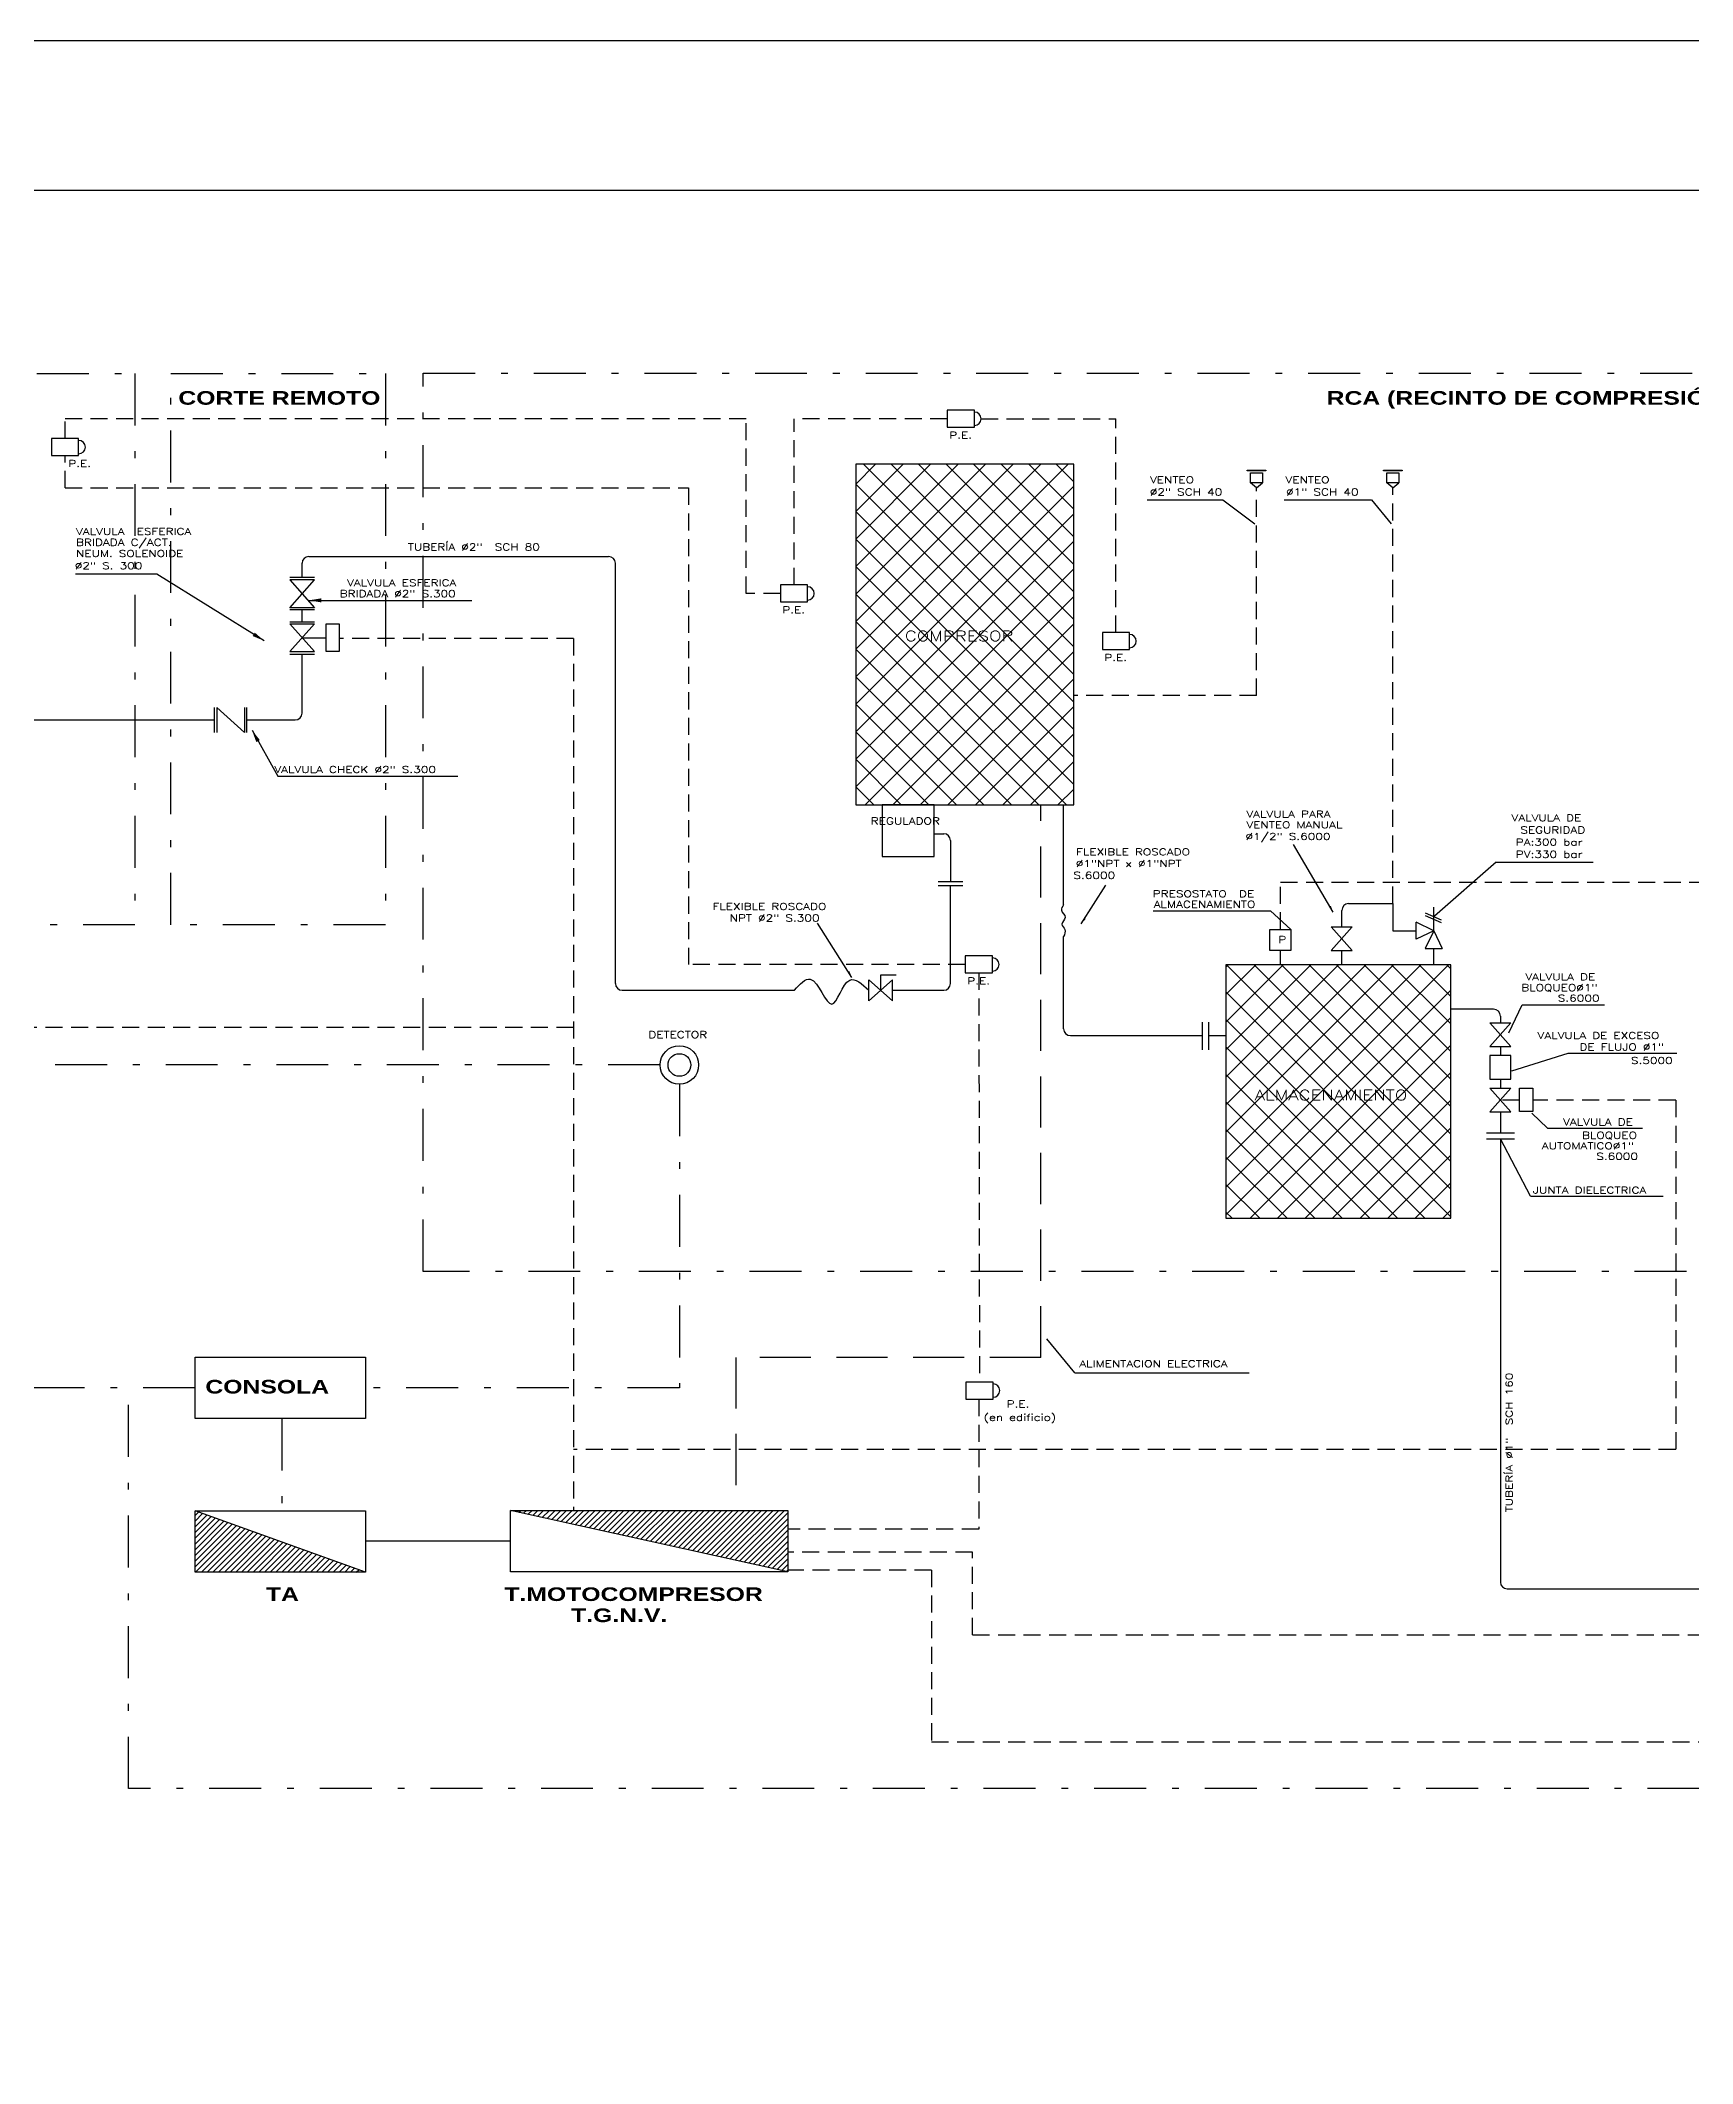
# Model space of a CAD drawing. Extents: x 491.1 to 575.1, y 60.1 to 119.5.
# Drawn here: x 509.86 to 534.12, y 89.79 to 119.49 of the extents above; entities that cross this region are included whole.
import ezdxf

# ---------------------------------------------------------------- set-up
doc = ezdxf.new("R2010")
doc.units = 0
doc.linetypes.add('DASHDOTX2', pattern=[50.8, 25.4, -12.7, 0, -12.7])
doc.linetypes.add('HIDDEN', pattern=[0.375, 0.25, -0.125])
doc.layers.get('0').update_dxf_attribs({"linetype": 'CONTINUOUS'})
doc.layers.add('LINEAS', color=1, linetype='CONTINUOUS')
doc.layers.add('PISOS', color=8, linetype='CONTINUOUS')
doc.styles.add('R60-100', font='ROMANS.SHX', dxfattribs={"width": 1.3, "height": 0.12})
doc.styles.add('TEXTOS-ANOTACIONES', font='romans.shx', dxfattribs={"width": 1.3, "height": 0.1})
doc.styles.add('TEXTOS-GENERALES', font='ARIALBD.TTF', dxfattribs={"width": 1.3, "height": 0.2})
doc.dimstyles.new('COTAS-GENERALES', dxfattribs={"dimscale": 0, "dimtxt": 0.4, "dimasz": 0.1, "dimexe": 0.1, "dimexo": 0.1, "dimgap": 0.075, "dimtad": 2, "dimzin": 5, "dimdsep": 46, "dimtxsty": 'R60-100', "dimcen": 0.18, "dimclrd": 3, "dimclre": 3, "dimclrt": 2, "dimadec": 0, "dimazin": 0, "dimtfac": 1, "dimtofl": 0, "dimtmove": 2, "dimatfit": 3, "dimfxl": 0, "dimtolj": 1, "dimtzin": 1, "dimarcsym": 0})
doc.dimstyles.get("Standard").update_dxf_attribs({"dimtxt": 0.18, "dimasz": 0.18, "dimexe": 0.18, "dimexo": 0.0625, "dimgap": 0.09, "dimtad": 0, "dimtih": 1, "dimtoh": 1, "dimdec": 4, "dimzin": 0, "dimdsep": 46, "dimtxsty": 'Standard', "dimcen": 0.09, "dimadec": 0, "dimazin": 0, "dimtfac": 1, "dimtdec": 4, "dimtofl": 0, "dimtmove": 0, "dimatfit": 3, "dimfxl": 0, "dimtolj": 1, "dimtzin": 0, "dimarcsym": 0})
pattern_1 = [(135, (890.58335, -49.67319), (0.20205576, 0.20205576), []), (45, (890.58335, -49.67319), (0.20205576, -0.20205576), [])]

msp = doc.modelspace()

# ---------------------------------------------------------------- hatches: boundary and pattern name
at = {"layer": 'LINEAS'}
h = msp.add_hatch(dxfattribs=at)
h.set_pattern_fill('NET', color=8, scale=0.09, angle=45, style=0)
h.set_pattern_definition(pattern_1)
h.paths.add_polyline_path([(521.832, 108.272), (525.032, 108.272), (525.032, 113.272), (521.832, 113.272)])
h.paths.add_polyline_path([(522.542, 110.638), (524.335, 110.638), (524.335, 110.863), (522.542, 110.863)], flags=24)
h = msp.add_hatch(dxfattribs=at)
h.set_pattern_fill('NET', color=8, scale=0.09, angle=45, style=0)
h.set_pattern_definition(pattern_1)
h.paths.add_polyline_path([(527.267, 105.923), (527.267, 102.202), (530.567, 102.202), (530.567, 105.923)])
h.paths.add_polyline_path([(527.661, 103.899), (530.187, 103.899), (530.187, 104.124), (527.661, 104.124)], flags=24)
h = msp.add_hatch(dxfattribs=at)
h.set_pattern_fill('ANSI31', color=8, scale=0.01875, angle=-90, style=0)
h.set_pattern_definition([(45, (404.869914, -179.40199), (0.04209495, -0.04209495), [])])
h.paths.add_polyline_path([(514.635, 97.008), (512.134, 97.908), (512.134, 97.008)])
h = msp.add_hatch(dxfattribs=at)
h.set_pattern_fill('ANSI31', color=8, scale=0.01875, angle=-90, style=0)
h.set_pattern_definition([(45, (409.49872, -179.39601), (0.04209495, -0.04209495), [])])
h.paths.add_polyline_path([(520.833, 97.014), (520.833, 97.914), (516.763, 97.914)])

# ---------------------------------------------------------------- linework, layer by layer
at = {"color": 252}
msp.add_lwpolyline([(575.141, 60.094), (491.141, 60.094), (491.141, 119.494), (575.141, 119.494)], close=True, dxfattribs=at)
at = {"color": 1}
msp.add_lwpolyline([(573.141, 62.294), (493.141, 62.294), (493.141, 117.294), (573.141, 117.294)], close=True, dxfattribs=at)
at = {"layer": 'LINEAS', "color": 3, "linetype": 'HIDDEN'}
for p, q in [((520.224, 113.94), (510.226, 113.94)), ((510.226, 113.648), (510.226, 113.94)), ((520.224, 111.376), (520.224, 113.94)), ((523.176, 113.94), (520.926, 113.94)), ((520.926, 111.5), (520.926, 113.94)), ((523.672, 113.94), (525.652, 113.94)), ((525.652, 110.8), (525.652, 113.94)), ((510.226, 112.924), (510.226, 113.4)), ((510.226, 112.924), (519.377, 112.924)), ((519.377, 112.924), (519.377, 105.928)), ((520.726, 111.376), (520.224, 111.376)), ((528.067, 107.137), (536.246, 107.137)), ((528.067, 106.444), (528.067, 107.137)), ((528.067, 105.923), (528.067, 106.135)), ((523.44, 105.928), (519.377, 105.928)), ((523.639, 105.804), (523.648, 99.797)), ((531.575, 103.937), (531.296, 103.937)), ((523.639, 99.547), (523.639, 97.637)), ((523.639, 97.637), (520.833, 97.637)), ((522.946, 97.038), (520.833, 97.038)), ((522.946, 97.038), (522.946, 94.514)), ((522.946, 94.514), (547.757, 94.514))]:
    msp.add_line(p, q, dxfattribs=at)
at = {"layer": 'LINEAS', "color": 3}
for p, q in [((527.716, 112.927), (527.629, 112.999)), ((527.716, 112.927), (527.803, 112.999)), ((529.717, 112.927), (529.63, 112.999)), ((529.717, 112.927), (529.804, 112.999)), ((526.112, 112.752), (527.223, 112.752)), ((527.223, 112.752), (527.692, 112.395)), ((528.123, 112.752), (529.401, 112.752)), ((529.401, 112.752), (529.693, 112.395)), ((531.234, 107.432), (530.328, 106.64)), ((531.234, 107.432), (532.657, 107.432)), ((526.198, 106.715), (527.918, 106.715)), ((527.918, 106.715), (528.221, 106.444)), ((530.191, 106.685), (530.424, 106.582)), ((530.191, 106.648), (530.424, 106.545)), ((530.317, 106.423), (530.317, 106.771)), ((531.417, 104.924), (531.616, 105.338)), ((531.616, 105.338), (532.823, 105.338)), ((531.464, 104.368), (532.288, 104.625)), ((532.288, 104.625), (533.885, 104.625)), ((531.988, 103.525), (531.758, 103.747)), ((531.738, 102.526), (531.296, 103.368)), ((531.988, 103.525), (533.381, 103.525)), ((531.738, 102.526), (533.685, 102.526)), ((525.05, 99.932), (524.639, 100.434)), ((525.05, 99.932), (527.606, 99.932))]:
    msp.add_line(p, q, dxfattribs=at)
at = {"layer": 'LINEAS', "color": 4, "linetype": 'HIDDEN'}
for p, q in [((527.716, 109.875), (527.716, 112.927)), ((529.717, 106.823), (529.717, 112.927)), ((527.716, 109.875), (525.032, 109.875))]:
    msp.add_line(p, q, dxfattribs=at)
at = {"layer": 'LINEAS', "color": 2}
for p, q in [((513.705, 111.609), (513.705, 111.818)), ((513.805, 111.918), (518.204, 111.918)), ((518.304, 105.65), (518.304, 111.818)), ((513.705, 110.958), (513.705, 111.135)), ((513.705, 109.618), (513.705, 110.485)), ((507.992, 109.518), (512.415, 109.518)), ((512.889, 109.518), (513.605, 109.518)), ((513.253, 109.518), (513.605, 109.518)), ((524.883, 106.802), (524.883, 108.272)), ((522.983, 107.847), (523.123, 107.847)), ((523.223, 107.747), (523.223, 107.147)), ((523.223, 105.65), (523.223, 107.086)), ((524.883, 104.985), (524.883, 106.337)), ((518.404, 105.55), (520.933, 105.55)), ((522.371, 105.55), (523.123, 105.55)), ((531.196, 105.272), (530.567, 105.272)), ((531.296, 105.172), (531.296, 105.07)), ((524.983, 104.885), (526.919, 104.885)), ((527.008, 104.885), (527.267, 104.885)), ((531.296, 104.722), (531.296, 104.591)), ((531.296, 104.244), (531.296, 104.111)), ((531.296, 103.763), (531.296, 103.457)), ((531.296, 103.368), (531.296, 96.862)), ((531.396, 96.762), (551.67, 96.762))]:
    msp.add_line(p, q, dxfattribs=at)
at = {"layer": 'LINEAS', "color": 4}
for p, q in [((513.887, 111.609), (513.524, 111.609)), ((513.524, 111.573), (513.887, 111.164)), ((513.524, 111.164), (513.887, 111.573)), ((513.887, 111.573), (513.524, 111.573)), ((513.887, 111.164), (513.524, 111.164)), ((513.887, 111.135), (513.524, 111.135)), ((513.524, 110.958), (513.887, 110.958)), ((513.524, 110.958), (513.887, 110.958)), ((513.887, 110.521), (513.524, 110.93)), ((513.887, 110.93), (513.524, 110.521)), ((513.887, 110.93), (513.524, 110.521)), ((513.887, 110.521), (513.524, 110.93)), ((513.524, 110.93), (513.887, 110.93)), ((513.524, 110.93), (513.887, 110.93)), ((513.524, 110.521), (513.887, 110.521)), ((513.524, 110.521), (513.887, 110.521)), ((513.524, 110.485), (513.887, 110.485)), ((513.524, 110.485), (513.887, 110.485)), ((513.705, 110.725), (514.051, 110.725)), ((512.415, 109.699), (512.415, 109.336)), ((512.415, 109.699), (512.415, 109.336)), ((512.451, 109.699), (512.451, 109.336)), ((512.451, 109.699), (512.451, 109.336)), ((512.86, 109.336), (512.451, 109.699)), ((512.86, 109.699), (512.86, 109.336)), ((512.86, 109.699), (512.86, 109.336)), ((512.889, 109.699), (512.889, 109.336)), ((512.889, 109.699), (512.889, 109.336)), ((523.04, 107.147), (523.406, 107.147)), ((523.04, 107.086), (523.406, 107.086)), ((529.121, 106.135), (528.812, 106.483)), ((528.812, 106.483), (529.121, 106.483)), ((529.121, 106.483), (528.812, 106.135)), ((530.317, 106.423), (530.057, 106.548)), ((530.057, 106.298), (530.057, 106.548)), ((530.317, 106.423), (530.057, 106.548)), ((530.317, 106.423), (530.057, 106.298)), ((530.317, 106.423), (530.192, 106.163)), ((530.317, 106.423), (530.442, 106.163)), ((530.317, 106.423), (530.442, 106.163)), ((528.812, 106.135), (529.121, 106.135)), ((530.192, 106.163), (530.442, 106.163)), ((522.198, 105.55), (522.198, 105.776)), ((522.198, 105.776), (522.426, 105.776)), ((522.371, 105.704), (522.024, 105.395)), ((522.024, 105.704), (522.371, 105.395)), ((522.024, 105.395), (522.024, 105.704)), ((522.371, 105.395), (522.371, 105.704)), ((526.919, 105.083), (526.919, 104.675)), ((527.008, 105.083), (527.008, 104.675)), ((531.45, 104.722), (531.142, 105.07)), ((531.142, 105.07), (531.45, 105.07)), ((531.45, 105.07), (531.142, 104.722)), ((531.142, 104.722), (531.45, 104.722)), ((531.142, 104.111), (531.45, 104.111)), ((531.45, 103.763), (531.142, 104.111)), ((531.45, 104.111), (531.142, 103.763)), ((531.142, 103.763), (531.45, 103.763)), ((531.092, 103.457), (531.5, 103.457)), ((531.092, 103.368), (531.5, 103.368))]:
    msp.add_line(p, q, dxfattribs=at)
at = {"layer": 'LINEAS', "color": 5, "linetype": 'HIDDEN'}
for p, q in [((517.688, 110.715), (514.254, 110.715)), ((517.688, 110.715), (517.688, 97.914)), ((517.688, 105.005), (500.769, 105.005)), ((533.868, 103.937), (531.771, 103.937)), ((533.868, 103.937), (533.868, 98.808)), ((533.868, 98.808), (517.688, 98.808)), ((523.546, 97.301), (520.833, 97.301)), ((523.546, 96.087), (523.546, 97.301)), ((523.546, 96.087), (551.333, 96.087))]:
    msp.add_line(p, q, dxfattribs=at)
at = {"layer": 'LINEAS', "color": 1, "linetype": 'HIDDEN', "ltscale": 3}
for p, q in [((524.548, 100.161), (524.548, 108.272)), ((520.072, 100.161), (520.072, 97.914)), ((524.548, 100.161), (520.072, 100.161))]:
    msp.add_line(p, q, dxfattribs=at)
at = {"layer": 'LINEAS', "color": 2, "linetype": 'Continuous'}
for p, q in [((528.967, 106.483), (528.967, 106.723)), ((529.067, 106.823), (529.717, 106.823)), ((529.717, 106.823), (529.717, 106.423)), ((529.717, 106.423), (530.057, 106.423)), ((528.967, 105.923), (528.967, 106.135)), ((530.317, 105.923), (530.317, 106.163))]:
    msp.add_line(p, q, dxfattribs=at)
at = {"layer": 'LINEAS', "color": 4, "linetype": 'DASHDOTX2', "ltscale": 0.03}
for p, q in [((518.961, 104.453), (509.06, 104.453)), ((519.243, 104.171), (519.243, 99.714)), ((511.156, 93.829), (511.156, 99.714)), ((519.243, 99.714), (514.635, 99.714)), ((513.405, 99.264), (513.405, 97.908)), ((553.703, 93.829), (511.156, 93.829))]:
    msp.add_line(p, q, dxfattribs=at)
at = {"layer": 'LINEAS', "color": 8}
for p, q in [((514.635, 97.008), (512.134, 97.908)), ((520.833, 97.014), (516.763, 97.914))]:
    msp.add_line(p, q, dxfattribs=at)
at = {"layer": 'LINEAS', "color": 4, "linetype": 'Continuous', "ltscale": 0.03}
msp.add_line((516.763, 97.464), (514.635, 97.464), dxfattribs=at)
at = {"layer": 'LINEAS', "color": 2, "linetype": 'DASHDOTX2', "ltscale": 0.03}
for points in [[(498.445, 114.605), (511.251, 114.605), (511.251, 106.51), (498.445, 106.51)], [(511.777, 114.605), (514.927, 114.605), (514.927, 106.51), (511.777, 106.51)], [(515.482, 114.611), (538.9, 114.611), (538.9, 101.422), (515.482, 101.422)]]:
    msp.add_lwpolyline(points, close=True, dxfattribs=at)
at = {"layer": 'LINEAS', "color": 4}
for points in [[(523.574, 114.064), (523.176, 114.064), (523.176, 113.815), (523.574, 113.815)], [(510.425, 113.648), (510.027, 113.648), (510.027, 113.4), (510.425, 113.4)], [(521.125, 111.5), (520.726, 111.5), (520.726, 111.252), (521.125, 111.252)], [(514.051, 110.924), (514.051, 110.526), (514.254, 110.526), (514.254, 110.924)], [(525.851, 110.8), (525.452, 110.8), (525.452, 110.552), (525.851, 110.552)], [(528.221, 106.135), (527.912, 106.135), (527.912, 106.444), (528.221, 106.444)], [(523.838, 106.053), (523.44, 106.053), (523.44, 105.804), (523.838, 105.804)], [(531.45, 104.591), (531.142, 104.591), (531.142, 104.244), (531.45, 104.244)], [(531.575, 104.111), (531.771, 104.111), (531.771, 103.768), (531.575, 103.768)], [(523.848, 99.797), (523.449, 99.797), (523.449, 99.549), (523.848, 99.549)]]:
    msp.add_lwpolyline(points, close=True, dxfattribs=at)
at = {"layer": 'LINEAS'}
msp.add_lwpolyline([(521.832, 108.272), (525.032, 108.272), (525.032, 113.272), (521.832, 113.272), (521.832, 108.272)], dxfattribs=at)
at = {"layer": 'LINEAS', "color": 3}
for points in [[(527.578, 113.186), (527.853, 113.186), (527.853, 113.175), (527.578, 113.175)], [(529.579, 113.186), (529.854, 113.186), (529.854, 113.175), (529.579, 113.175)], [(527.629, 113.145), (527.803, 113.145), (527.803, 112.999), (527.629, 112.999)], [(529.63, 113.145), (529.804, 113.145), (529.804, 112.999), (529.63, 112.999)], [(522.218, 107.514), (522.983, 107.514), (522.983, 108.272), (522.218, 108.272)]]:
    msp.add_lwpolyline(points, close=True, dxfattribs=at)
at = {"layer": 'LINEAS'}
msp.add_lwpolyline([(527.267, 105.923), (527.267, 102.202), (530.567, 102.202), (530.567, 105.923)], close=True, dxfattribs=at)
at = {"layer": 'LINEAS', "color": 2}
for points in [[(514.635, 100.164), (514.635, 99.264), (512.134, 99.264), (512.134, 100.164)], [(514.635, 97.908), (514.635, 97.008), (512.134, 97.008), (512.134, 97.908)], [(520.833, 97.914), (520.833, 97.014), (516.763, 97.014), (516.763, 97.914)]]:
    msp.add_lwpolyline(points, close=True, dxfattribs=at)
at = {"layer": 'LINEAS', "color": 4, "linetype": 'DASHDOTX2', "ltscale": 0.03}
msp.add_lwpolyline([(512.134, 99.714), (505.784, 99.714), (505.784, 97.339)], dxfattribs=at)
at = {"layer": 'LINEAS', "color": 3}
for radius in [0.283, 0.166]:
    msp.add_circle((519.243, 104.453), radius, dxfattribs=at)
at = {"layer": 'LINEAS', "color": 4}
for centre in [(523.574, 113.94), (510.425, 113.524), (521.125, 111.376), (525.851, 110.676), (523.838, 105.928), (523.848, 99.673)]:
    msp.add_arc(centre, 0.098, 270, 90, dxfattribs=at)
at = {"layer": 'LINEAS', "color": 2}
for centre, start, end in [((513.805, 111.818), 90, 180), ((518.204, 111.818), 0, 90), ((513.605, 109.618), 270, 0), ((523.123, 107.747), 0, 90), ((518.404, 105.65), 180, 270), ((523.123, 105.65), 270, 0), ((531.196, 105.172), 0, 90), ((524.983, 104.985), 180, 270), ((531.396, 96.862), 180, 270)]:
    msp.add_arc(centre, 0.1, start, end, dxfattribs=at)
at = {"layer": 'LINEAS', "color": 2, "linetype": 'Continuous'}
msp.add_arc((529.067, 106.723), 0.1, 90, 180, dxfattribs=at)
at = {"layer": 'LINEAS', "color": 4}
for points in [[(524.883, 106.802), (524.851, 106.724), (524.907, 106.619), (524.859, 106.522), (524.902, 106.442), (524.883, 106.337)], [(520.933, 105.55), (521.164, 105.712), (521.482, 105.346), (521.743, 105.698), (522.024, 105.55)]]:
    msp.add_spline(points, degree=3, dxfattribs=at)

# ---------------------------------------------------------------- texts
at = {"layer": 'LINEAS', "color": 2, "width": 1.3}
for s, height, style, p in [('CORTE REMOTO', 0.2, 'TEXTOS-GENERALES', (511.888, 114.146)), ('RCA (RECINTO DE COMPRESIÓN Y ALMACENAMIENTO)', 0.2, 'TEXTOS-GENERALES', (528.744, 114.146)), ('COMPRESOR', 0.15, 'TEXTOS-ANOTACIONES', (522.552, 110.676)), ('ALMACENAMIENTO', 0.15, 'TEXTOS-ANOTACIONES', (527.689, 103.936)), ('CONSOLA', 0.2, 'TEXTOS-GENERALES', (512.285, 99.63)), ('TA', 0.2, 'TEXTOS-GENERALES', (513.174, 96.584)), ('T.MOTOCOMPRESOR', 0.2, 'TEXTOS-GENERALES', (516.674, 96.584)), ('T.G.N.V.', 0.2, 'TEXTOS-GENERALES', (517.654, 96.274))]:
    msp.add_text(s, height=height, dxfattribs=dict(at, style=style)).set_placement(p)
at = {"layer": 'LINEAS', "color": 3, "style": 'TEXTOS-ANOTACIONES', "width": 1.3}
for s, p in [('P.E.', (523.204, 113.648)), ('P.E.', (510.273, 113.232)), ('P.E.', (520.755, 111.084)), ('P.E.', (525.481, 110.384)), ('P', (528.034, 106.243)), ('P.E.', (523.468, 105.637))]:
    msp.add_text(s, height=0.1, dxfattribs=at).set_placement(p)
at = {"layer": 'LINEAS', "color": 4, "style": 'TEXTOS-ANOTACIONES', "width": 1.3}
for s, p in [('VENTEO', (526.151, 112.993)), ('%%C2" SCH 40', (526.148, 112.815)), ('VENTEO', (528.14, 112.993)), ('%%C1" SCH 40', (528.149, 112.815)), ('VALVULA  ESFERICA', (510.385, 112.236)), ('BRIDADA C/ACT.', (510.385, 112.075)), ('NEUM. SOLENOIDE', (510.385, 111.911)), ('TUBERÍA %%C2"  SCH 80', (515.256, 112.008)), ('%%C2" S. 300', (510.368, 111.732)), ('BRIDADA %%C2" S.300', (514.255, 111.322)), ('VALVULA ESFERICA', (514.365, 111.482)), ('VALVULA CHECK %%C2" S.300', (513.297, 108.74)), ('VALVULA PARA', (527.566, 108.086)), ('VALVULA DE', (531.458, 108.031)), ('REGULADOR', (522.052, 107.985)), ('%%C1/2" S.6000', (527.553, 107.758)), ('VENTEO MANUAL', (527.566, 107.928)), ('SEGURIDAD', (531.588, 107.852)), ('FLEXIBLE ROSCADO', (525.066, 107.531)), ('PA:300 bar', (531.52, 107.674)), ('PV:330 bar', (531.52, 107.495)), (' S.6000', (524.938, 107.188)), ('%%C1"NPT x %%C1"NPT', (525.062, 107.36)), ('PRESOSTATO  DE', (526.192, 106.916)), ('FLEXIBLE ROSCADO', (519.729, 106.73)), ('NPT %%C2" S.300', (519.98, 106.561)), ('ALMACENAMIENTO', (526.205, 106.762)), ('VALVULA DE', (531.661, 105.696)), ('BLOQUEO%%C1"', (531.601, 105.537)), ('S.6000', (532.138, 105.383)), ('DETECTOR', (518.787, 104.849)), ('VALVULA DE EXCESO', (531.84, 104.835)), ('DE FLUJO %%C1"', (532.456, 104.667)), ('S.5000', (533.211, 104.468)), ('VALVULA DE', (532.215, 103.565)), ('BLOQUEO', (532.492, 103.37)), ('AUTOMATICO%%C1"', (531.903, 103.216)), ('S.6000', (532.702, 103.063)), ('JUNTA DIELECTRICA', (531.771, 102.565)), ('ALIMENTACION ELECTRICA', (525.113, 100.017)), ('P.E.', (524.046, 99.426)), ('(en edificio)', (523.71, 99.229))]:
    msp.add_text(s, height=0.1, dxfattribs=at).set_placement(p)
msp.add_text('TUBERÍA %%C1"  SCH 160', height=0.1, rotation=90, dxfattribs=at).set_placement((531.473, 97.886))

# ---------------------------------------------------------------- leaders
at = {"layer": 'LINEAS', "color": 3}
for points in [[(513.148, 110.68), (511.571, 111.66), (510.38, 111.66)], [(513.806, 111.274), (514.241, 111.274), (516.198, 111.274)], [(512.97, 109.366), (513.347, 108.693), (515.991, 108.693)]]:
    msp.add_leader(points, dimstyle='Standard', override={"dimgap": 0.09, "dimtad": 0, "dimclrd": 3}, dxfattribs=at)
at = {"layer": 'PISOS', "color": 3}
for points in [[(528.842, 106.695), (528.257, 107.691)], [(525.142, 106.524), (525.504, 107.092)], [(521.777, 105.739), (521.272, 106.534)]]:
    msp.add_leader(points, dimstyle='COTAS-GENERALES', override={"dimscale": 1}, dxfattribs=at)

doc.saveas('drawing.dxf')
